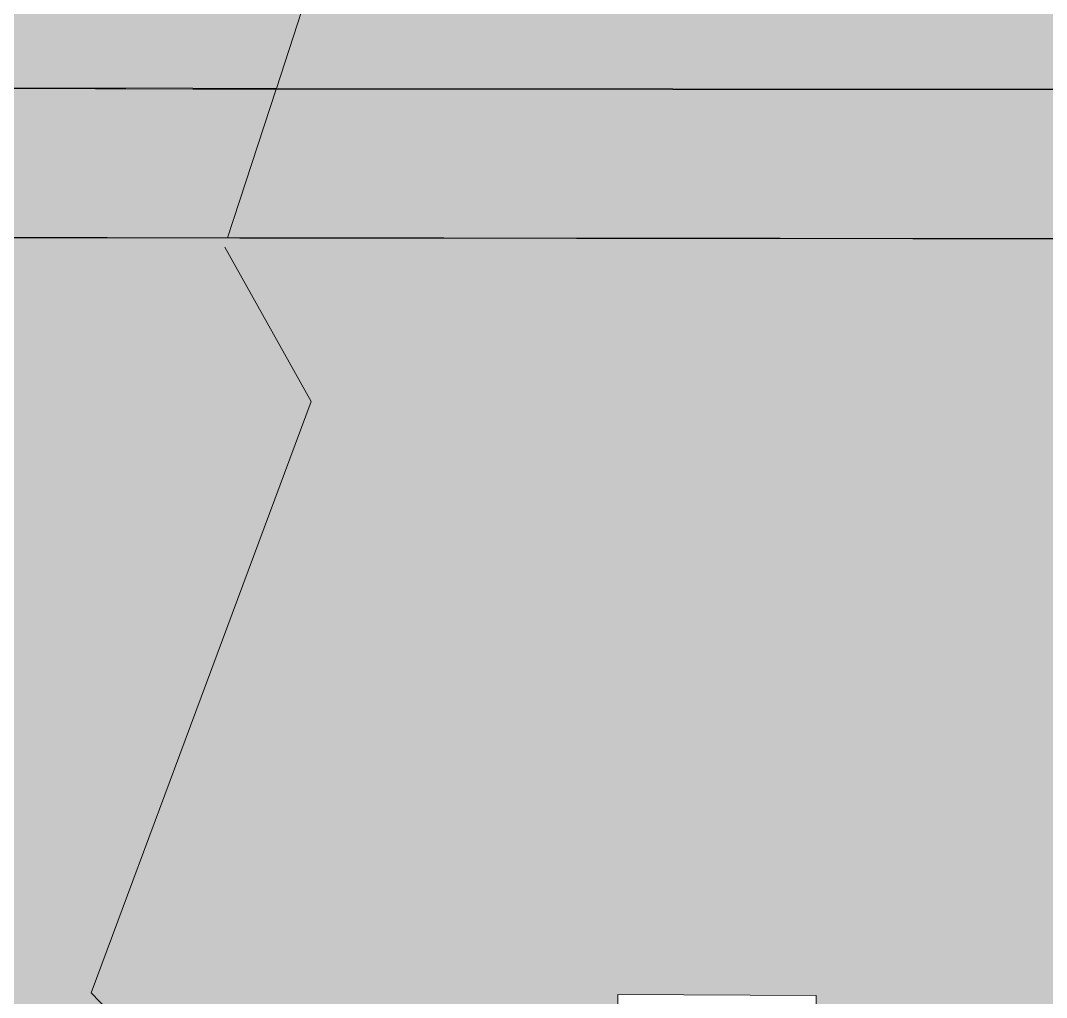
# Model space of a CAD drawing. Header units: metres. Extents: x -14 to 456, y -38 to 65.
# Drawn here: x 154.05 to 168.52, y 20.97 to 34.74 of the extents above; entities that cross this region are included whole.
import ezdxf

# ---------------------------------------------------------------- set-up
doc = ezdxf.new("R2010")
doc.units = ezdxf.units.M
doc.header["$MEASUREMENT"] = 0
doc.linetypes.add('Strichlinie eng', pattern=[0.002, 0.0015, -0.0005])
for name, color, linetype in [('710 Gelände', 7, 'Continuous'), ('725 Nachbarbebauung', 7, 'Continuous'), ('Neubau_840 Baulinien', 7, 'Continuous')]:
    doc.layers.add(name, color=color, linetype=linetype)

# ---------------------------------------------------------------- blocks, each defined once
blk = doc.blocks.new('Freifläche_1_2', base_point=(82.931, 64.594))
at = {"layer": '710 Gelände', "color": 83, "linetype": 'Continuous', "lineweight": 13, "true_color": 0x89cd89}
for p, q in [((161.262, 44.838), (157.66, 33.781)), ((156.483, 33.772), (150.501, 33.791)), ((156.483, 33.782), (152.728, 33.794)), ((157.66, 33.781), (156.483, 33.782)), ((157.656, 33.771), (156.483, 33.772)), ((156.973, 31.673), (157.656, 33.771)), ((157.656, 33.771), (157.66, 33.781)), ((181.01, 33.747), (157.656, 33.771)), ((157.66, 33.781), (181.012, 33.757)), ((152.394, 31.677), (156.496, 31.674)), ((156.496, 31.674), (156.973, 31.673)), ((158.151, 29.366), (156.931, 31.544)), ((171.383, 31.662), (156.973, 31.673)), ((155.048, 21.034), (158.151, 29.366)), ((156.73, 19.291), (155.048, 21.034))]:
    blk.add_line(p, q, dxfattribs=at)
blk = doc.blocks.new('Decke_1_2', base_point=(152.394, 31.677))
at = {"layer": '725 Nachbarbebauung', "linetype": 'Continuous', "lineweight": 0, "true_color": 0x1f1f1f}
blk.add_hatch(color=250, dxfattribs=at).paths.add_polyline_path([(152.394, 31.677), (152.365, 20.233), (162.469, 20.147), (162.473, 21.008), (165.27, 20.997), (165.266, 20.042), (171.301, 20.017), (171.383, 31.662)])
at = {"layer": '725 Nachbarbebauung', "color": 8, "linetype": 'Continuous', "lineweight": 13, "flags": 128}
blk.add_lwpolyline([(152.394, 31.677), (152.365, 20.233), (162.469, 20.147), (162.473, 21.008), (165.27, 20.997), (165.266, 20.042), (171.301, 20.017), (171.383, 31.662)], close=True, dxfattribs=at)
blk = doc.blocks.new('Decke_7_2', base_point=(152.74, 33.784))
at = {"layer": '710 Gelände', "color": 8, "linetype": 'Continuous', "lineweight": 0, "flags": 128}
blk.add_lwpolyline([(152.74, 33.784), (156.935, 33.771), (159.819, 33.771), (193.24, 33.737), (193.24, 31.642), (155.276, 31.678), (136.291, 31.678), (85.815, 31.97), (85.815, 34.119), (124.756, 33.873), (127.64, 33.873), (148.262, 33.798)], close=True, dxfattribs=at)

msp = doc.modelspace()

# ---------------------------------------------------------------- hatches: boundary and pattern name
at = {"layer": '710 Gelände', "linetype": 'Continuous', "lineweight": 13, "true_color": 0xb4b4b4}
msp.add_hatch(color=253, dxfattribs=at).paths.add_polyline_path([(121.87, 31.743), (133.407, 31.678), (152.392, 31.678), (171.383, 31.662), (171.383, 44.788), (145.157, 44.959), (130.943, 44.956), (130.295, 44.988), (130.288, 45.081), (121.87, 45.081)])

# ---------------------------------------------------------------- linework, layer by layer
at = {"layer": 'Neubau_840 Baulinien', "color": 1, "linetype": 'Continuous', "lineweight": 25, "true_color": 0xfb0106}
msp.add_lwpolyline([(121.87, 31.743), (133.407, 31.678), (152.392, 31.678), (171.383, 31.662)], dxfattribs=at)

# ---------------------------------------------------------------- block references
at = {"layer": '710 Gelände', "color": 83, "lineweight": 13, "true_color": 0x89cd89}
msp.add_blockref('Freifläche_1_2', (82.931, 64.594), dxfattribs=at)
at = {"layer": '710 Gelände', "color": 8, "linetype": 'Strichlinie eng', "lineweight": 0, "ltscale": 100}
msp.add_blockref('Decke_7_2', (152.74, 33.784), dxfattribs=at)
at = {"layer": '725 Nachbarbebauung', "color": 8, "linetype": 'Continuous', "lineweight": 13}
msp.add_blockref('Decke_1_2', (152.394, 31.677), dxfattribs=at)

doc.saveas('drawing.dxf')
